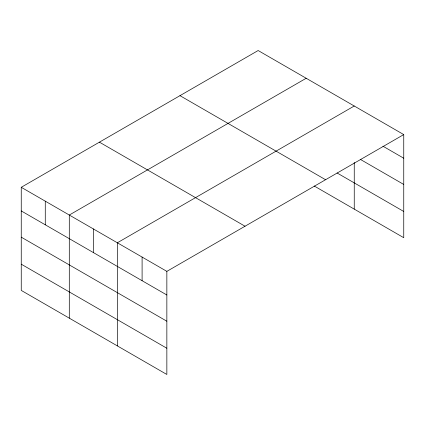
<?xml version="1.0" encoding="UTF-8"?>
<svg xmlns="http://www.w3.org/2000/svg" width="425" height="425" viewBox="0 0 425 425"><rect width="100%" height="100%" fill="white"/><g stroke="black" fill="none" stroke-linecap="round" stroke-linejoin="round"><path stroke-width="0.64" d="M314.208 186.001L403.75 237.702L403.75 134.587L258.15 50.527L21.25 187.298L21.25 290.413L166.85 374.473L166.85 271.363L21.25 187.298M306.197 78.264L69.296 215.039L69.296 318.155M354.248 106.006L117.348 242.781L117.348 345.892M166.85 271.363L403.75 134.587M382.936 146.2L403.75 158.217M360.432 159.439L403.75 184.445M337.089 172.986L403.75 211.469M179.972 95.662L325.571 179.722M99.429 142.163L245.028 226.222M21.25 210.928L166.85 294.993M21.25 237.161L166.85 321.22M21.25 264.185L166.85 348.245M354.248 162.456L354.248 209.121M142.099 257.072L142.099 280.702M93.319 228.91L93.319 252.54M45.273 201.168L45.273 224.798"/></g></svg>
